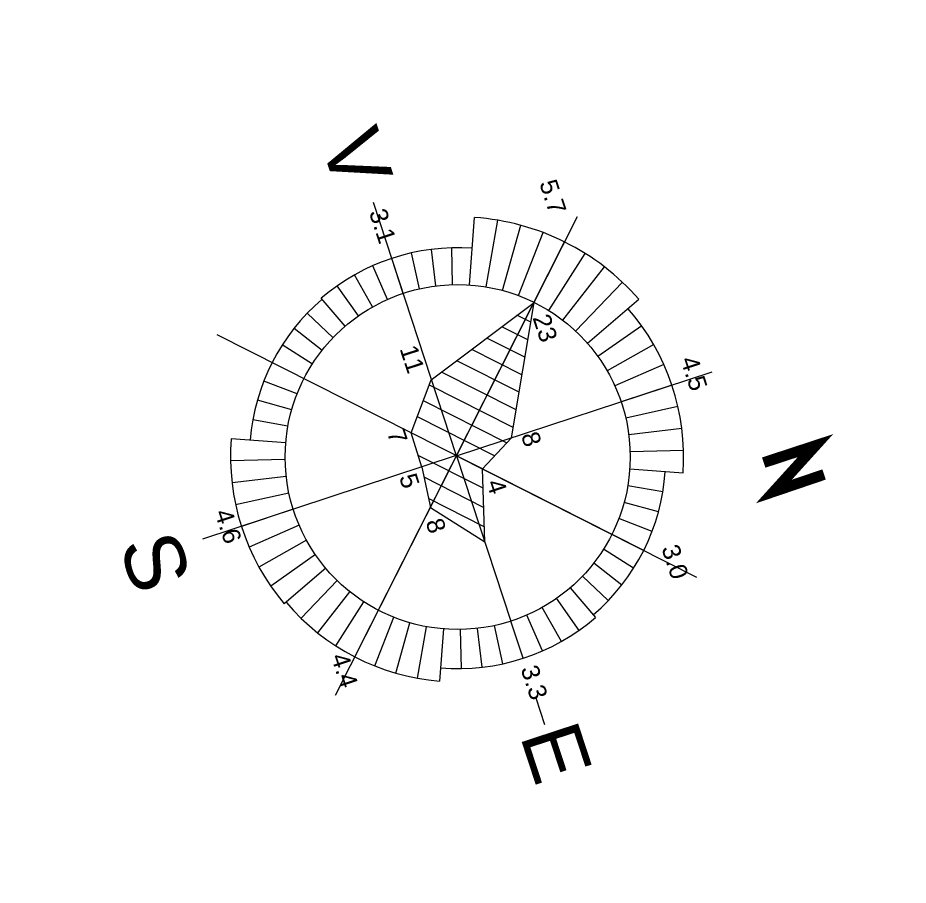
# Model space of a CAD drawing. Header units: millimetres. Extents: x 10453 to 58457, y -15634 to -5634.
# Drawn here: x 56913 to 58457, y -7139 to -5634 of the extents above; entities that cross this region are included whole.
import ezdxf

# ---------------------------------------------------------------- set-up
doc = ezdxf.new("R2010")
doc.units = ezdxf.units.MM
doc.header["$MEASUREMENT"] = 0
doc.layers.add('FINE0.15', color=29, linetype='Continuous', lineweight=15)
doc.styles.get("Standard").update_dxf_attribs({"font": 'arial.ttf', "height": 10})

# ---------------------------------------------------------------- blocks, each defined once
blk = doc.blocks.new('A$C10E53C8A')
for p, q in [((-2.203, 2.759), (-2.218, 21.432)), ((-6.799, 13.833), (-8.596, 18.173)), ((-5.276, 18.175), (-4.553, 14.538)), ((-3.752, 18.412), (-3.39, 14.722)), ((-2.212, 18.498), (-2.213, 14.79)), ((-0.669, 18.432), (-1.034, 14.742)), ((0.86, 18.215), (0.136, 14.578)), ((-7.856, 13.321), (-10.07, 17.463)), ((-6.768, 17.79), (-5.692, 14.242)), ((2.362, 17.848), (1.285, 14.3)), ((2.395, 13.911), (3.814, 17.337)), ((-8.856, 12.708), (-11.465, 16.613)), ((-15.347, 15.903), (10.976, -10.42)), ((-9.79, 12.001), (-12.77, 15.631)), ((-2.218, 2.774), (10.983, 15.975)), ((4.634, 15.592), (3.469, 13.412)), ((5.861, 14.865), (4.488, 12.81)), ((-2.218, 2.774), (-13.972, 14.527)), ((8.843, -8.287), (-13.972, 14.527)), ((7.011, 14.019), (5.443, 12.109)), ((-11.428, 10.333), (-15.059, 13.312)), ((8.073, 13.064), (-4.706, 0.286)), ((-12.117, 9.388), (-16.022, 11.997)), ((9.035, 12.009), (7.124, 10.44)), ((-7.762, 2.752), (-10.651, 11.206)), ((-2.217, 6.779), (-10.651, 11.206)), ((-12.709, 8.381), (-16.851, 10.595)), ((-9.411, 10.556), (-10.169, 9.797)), ((9.888, 10.863), (7.833, 9.489)), ((-8.32, 9.983), (-9.745, 8.557)), ((-7.229, 9.41), (-9.322, 7.317)), ((-7.229, 9.41), (-9.322, 7.317)), ((10.624, 9.638), (8.444, 8.473)), ((-13.2, 7.323), (-17.54, 9.12)), ((-6.138, 8.837), (-8.898, 6.077)), ((-5.046, 8.265), (-8.474, 4.837)), ((8.952, 7.4), (11.464, 8.441)), ((-3.955, 7.692), (-8.051, 3.597)), ((-3.955, 7.692), (-8.051, 3.597)), ((-13.586, 6.222), (-16.03, 6.964)), ((-2.864, 7.119), (-7.468, 2.515)), ((11.953, 7.072), (9.351, 6.283)), ((-1.977, 6.343), (-6.547, 1.772)), ((-2.217, 6.779), (-0.796, 4.195)), ((-13.863, 5.09), (-16.368, 5.588)), ((12.305, 5.662), (9.638, 5.132)), ((-1.387, 5.269), (-5.627, 1.029)), ((-14.028, 3.937), (-16.57, 4.187)), ((0.49, 3.818), (-3.068, 0.259)), ((4.079, 2.766), (-0.796, 4.195)), ((12.515, 4.225), (9.809, 3.958)), ((1.777, 3.441), (-1.497, 0.166)), ((-2.203, 2.759), (-20.722, 2.782)), ((-14.08, 2.774), (-16.634, 2.774)), ((-4.706, 0.286), (-7.762, 2.752)), ((-2.233, 2.759), (-2.21, -15.794)), ((-2.211, 2.787), (-2.218, 2.774)), ((-2.212, 2.782), (-2.218, 2.774)), ((-2.213, 2.78), (-2.218, 2.774)), ((-2.214, 2.777), (-2.218, 2.774)), ((-2.214, 2.776), (-2.218, 2.774)), ((-2.214, 2.776), (-2.218, 2.774)), ((-2.214, 2.775), (-2.218, 2.774)), ((-2.218, 2.774), (-2.214, 2.775)), ((-2.215, 2.774), (-2.218, 2.774)), ((-2.215, 2.774), (-2.218, 2.774)), ((-2.215, 2.774), (-2.218, 2.774)), ((-2.215, 2.773), (-2.218, 2.774)), ((-2.215, 2.773), (-2.218, 2.774)), ((-2.215, 2.773), (-2.218, 2.774)), ((-2.215, 2.772), (-2.218, 2.774)), ((-2.215, 2.772), (-2.218, 2.774)), ((-2.215, 2.772), (-2.218, 2.774)), ((-2.215, 2.77), (-2.218, 2.774)), ((-2.215, 2.769), (-2.218, 2.774)), ((-2.214, 2.766), (-2.218, 2.774)), ((-2.218, 2.774), (-2.215, 2.773)), ((-2.217, 2.777), (-2.214, 2.765)), ((-2.217, 2.776), (-2.212, 2.758)), ((-2.206, 2.802), (-2.216, 2.769)), ((-2.212, 2.787), (-2.216, 2.769)), ((-2.214, 2.782), (-2.216, 2.769)), ((-2.216, 2.78), (-2.216, 2.768)), ((-2.216, 2.778), (-2.215, 2.767)), ((-2.212, 2.758), (9.863, 2.774)), ((3.064, 3.064), (0, 0)), ((0.625, -0.069), (4.079, 2.766)), ((12.582, 2.774), (9.863, 2.774)), ((15.456, 2.759), (17.401, 2.759)), ((-14.019, 1.611), (-16.561, 1.361)), ((12.506, 1.324), (9.8, 1.59)), ((-13.845, 0.461), (-16.35, -0.037)), ((-4.706, 0.286), (-15.375, -10.383)), ((-2.208, 0.245), (-4.706, 0.286)), ((-2.208, 0.245), (0.625, -0.069)), ((12.287, -0.112), (9.62, 0.419)), ((-13.561, -0.667), (-16.005, -1.409)), ((11.928, -1.517), (9.326, -0.728)), ((-13.169, -1.762), (-15.528, -2.74)), ((8.92, -1.84), (12.269, -3.227)), ((-12.672, -2.814), (-14.852, -3.979)), ((11.604, -4.614), (8.406, -2.905)), ((-12.075, -3.813), (-14.13, -5.186)), ((10.805, -5.928), (7.791, -3.914)), ((-11.384, -4.749), (-13.295, -6.317)), ((9.882, -7.156), (7.079, -4.856)), ((-9.746, -6.399), (-11.314, -8.31)), ((7.698, -9.309), (5.398, -6.507)), ((-8.814, -7.098), (-10.187, -9.153)), ((6.46, -10.214), (4.446, -7.199)), ((-7.818, -7.703), (-8.983, -9.883)), ((5.14, -10.991), (3.431, -7.794)), ((-6.767, -8.209), (-8.217, -11.711)), ((-5.671, -8.61), (-6.772, -12.237)), ((2.363, -8.286), (3.814, -11.788)), ((-4.541, -8.903), (-5.281, -12.62)), ((-3.386, -9.084), (-3.758, -12.856)), ((-2.218, -9.152), (-2.219, -12.942)), ((-1.049, -9.105), (-0.678, -12.878)), ((0.112, -8.945), (0.851, -12.662)), ((1.252, -8.671), (2.352, -12.298))]:
    blk.add_line(p, q)
at = {"const_width": 0.75}
blk.add_lwpolyline([(4.884, 22.874), (4.884, 26.656), (7.013, 22.913), (6.974, 26.597)], dxfattribs=at)
blk.add_circle((-2.108, 2.819), 11.972)
for radius, start, end in [(16.668, 112.90802, 157.78851), (15.679, 67.8067, 112.93375), (14.443, 22.5, 67.83295), (14.526, 157.83106, 202.5), (14.691, 337.17265, 22.5), (14.443, 202.5, 247.16705), (15.597, 292.06396, 337.19167), (15.762, 247.1949, 292.06852)]:
    blk.add_arc((-2.108, 2.819), radius, start, end)
for s, height, p in [('4.5', 1.2359, (-3.707, 19.601)), ('3.0', 1.2359, (8.304, 14.272)), ('5.7', 1.2359, (-18.411, 14.119)), ('23', 1.2359, (-9.686, 10.766)), ('8', 1.236, (-2.175, 7.454)), ('4', 1.236, (0.2, 4.143)), ('E', 4.12, (17.597, 0.871)), ('V', 4.12, (-25.926, 0.576)), ('3.1', 1.2359, (-20.171, 2.259)), ('3.3', 1.2359, (13.206, 2.376)), ('11', 1.2359, (-10.514, 1.328)), ('8', 1.236, (1.47, -0.714)), ('7', 1.236, (-5.268, -1.321)), ('5', 1.236, (-2.065, -1.487)), ('4.4', 1.2359, (8.304, -9.871)), ('4.6', 1.2359, (-3.716, -14.42)), ('S', 4.12, (-3.664, -21.435))]:
    blk.add_text(s, height=height).set_placement(p)

msp = doc.modelspace()

# ---------------------------------------------------------------- block references
at = {"layer": 'FINE0.15', "ltscale": 10, "xscale": 24.99999999999939, "yscale": 24.99999999999939, "zscale": 24.99999999999939, "rotation": 288.1764206865408}
msp.add_blockref('A$C10E53C8A', (57625.366, -6468.254), dxfattribs=at)

doc.saveas('drawing.dxf')
